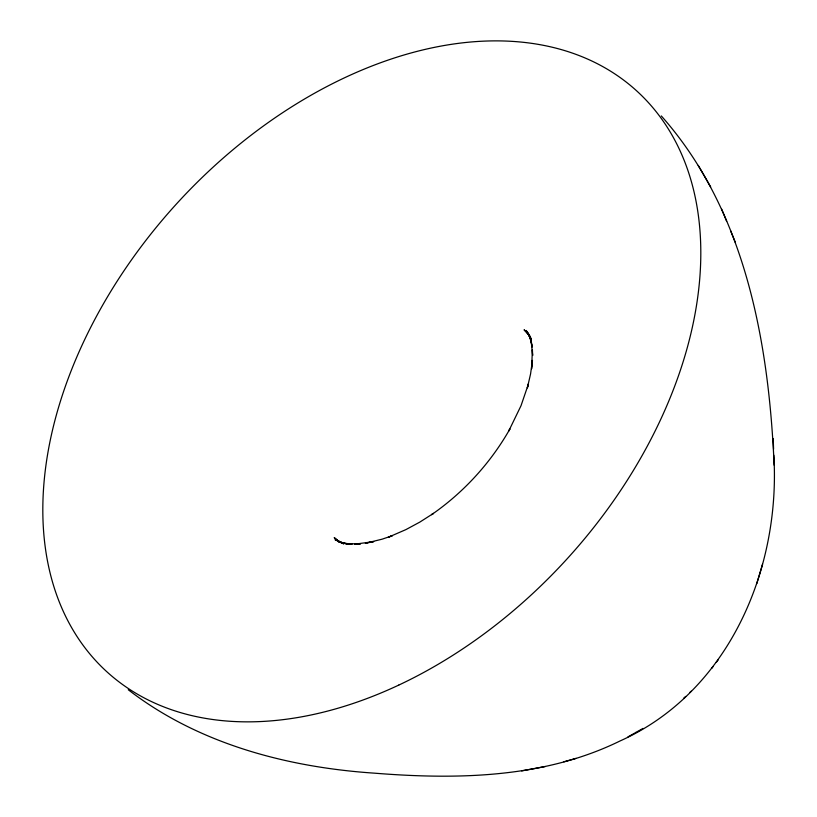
<?xml version="1.0" encoding="UTF-8"?>
<svg xmlns="http://www.w3.org/2000/svg" width="817" height="817" viewBox="0 0 817 817"><rect width="100%" height="100%" fill="white"/><g stroke="black" fill="none" stroke-linecap="round" stroke-linejoin="round"><path stroke-width="1.23" d="M773.801 455.171C780.807 569.163 728.682 692.295 620.042 740.968C544.122 778.223 456.928 779.755 374.349 773.158C287.165 767.286 198.357 743.889 128.259 689.732M756.787 583.665L762.547 564.169M716.254 662.393L718.204 659.85M711.648 668.459L712.996 666.692M683.655 698.28L685.677 696.421M689.926 692.367L691.223 691.192M627.977 736.873L635.932 732.42M635.851 732.43L643.05 728.407M563.842 761.781L576.087 758.37M521.665 770.911L545.266 766.53M340.566 542.57L335.43 539.271L343.743 543.877L335.062 539.68L344.08 543.509L337.707 541.334L347.623 544.04L341.251 542.692L352.056 544.234L345.857 543.713L360.501 543.887L354.721 544.173L373.716 541.64L365.342 543.274L382.121 539.179L392.293 535.738L388.31 537.239L405.906 529.61L419.836 522.094L433.48 513.382L431.59 514.669C463.668 492.457 490.66 462.922 509.9 428.976L508.787 430.957L521.032 405.681L528.487 383.816L527.363 387.912L530.56 374.002L532.449 360.379L531.581 368.855L532.398 349.707L532.653 355.477L531.162 340.903L532.245 347.021L529.743 336.4L531.346 341.577M339.668 541.916L334.194 537.606L339.719 542.376M529.293 334.817L524.085 329.782L530.345 336.655M661.29 115.922C745.553 210.633 768.807 342.507 774.148 465.2M529.6 335.685L525.852 330.875L531.173 338.738L526.209 330.477L530.825 339.126L528.078 332.979L531.407 341.792M710.667 186.94L698.259 165.422M721.666 209.121L726.65 221.274M730.561 230.7L735.412 242.526M773.219 438.637L773.576 449.227M398.716 685.116A393.11 263.891 -47.6 0 0 642.295 96.222A393.11 263.891 -47.6 0 0 74.398 362.717A393.11 263.891 -47.6 0 0 398.716 685.116"/></g></svg>
